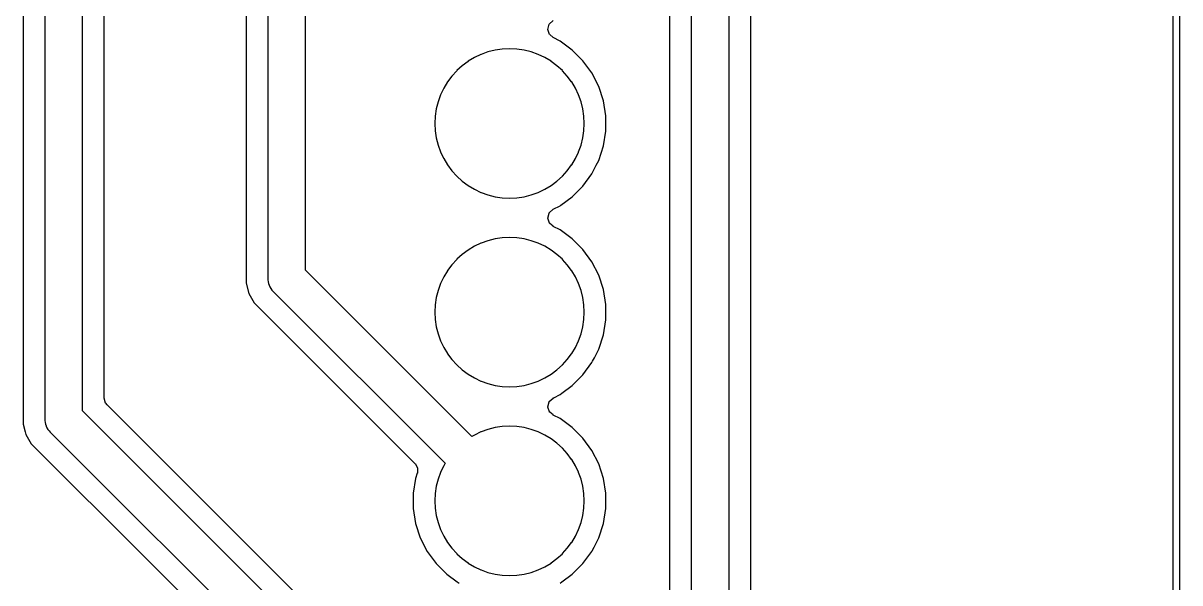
# Model space of a CAD drawing. Header units: metres. Extents: x 92.3 to 181.5, y -134.8 to -50.6.
# Drawn here: x 165.9 to 181.47, y -106.61 to -99.08 of the extents above; entities that cross this region are included whole.
import ezdxf

# ---------------------------------------------------------------- set-up
doc = ezdxf.new("R2010")
doc.units = ezdxf.units.M

msp = doc.modelspace()

# ---------------------------------------------------------------- linework, layer by layer
for points in [[(181.469, -134.674), (181.469, -50.676)], [(181.379, -134.55), (181.379, -50.8)], [(175.405, -113.7), (175.405, -63.65)], [(175.696, -113.772), (175.696, -63.578)], [(174.895, -63.756), (174.895, -113.594)], [(174.604, -63.929), (174.604, -113.421)], [(169.63, -107.22), (166.705, -104.294), (166.705, -72.9)], [(166.195, -73.006), (166.195, -104.4), (166.195, -104.4), (166.195, -104.4), (166.196, -104.425), (166.196, -104.425), (166.196, -104.425), (166.196, -104.425), (166.196, -104.425), (166.2, -104.45), (166.2, -104.45), (166.2, -104.45), (166.2, -104.45), (166.2, -104.45), (166.206, -104.474), (166.206, -104.474), (166.206, -104.474), (166.206, -104.474), (166.206, -104.474), (166.206, -104.474), (166.214, -104.497), (166.214, -104.498), (166.214, -104.498), (166.214, -104.498), (166.214, -104.498), (166.225, -104.52), (166.225, -104.52), (166.225, -104.52), (166.225, -104.52), (166.225, -104.52), (166.238, -104.542), (166.238, -104.542), (166.238, -104.542), (166.238, -104.542), (166.238, -104.542), (166.253, -104.562), (166.253, -104.562), (166.253, -104.562), (166.253, -104.562), (166.253, -104.562), (166.269, -104.58), (166.27, -104.58), (166.27, -104.58), (169.195, -107.506)], [(165.904, -73.179), (165.904, -104.472), (165.933, -104.577), (165.942, -104.611), (166.013, -104.735), (167.582, -106.304), (168.048, -106.77)], [(169.887, -107.065), (167.033, -104.212), (167.033, -104.212), (167.033, -104.212), (167.033, -104.212), (167.033, -104.211), (167.016, -104.191), (167.016, -104.191), (167.016, -104.191), (167.016, -104.19), (167.016, -104.19), (167.016, -104.19), (167.016, -104.19), (167.016, -104.19), (167.016, -104.19), (167.016, -104.19), (167.016, -104.19), (167.016, -104.19), (167.016, -104.19), (167.016, -104.189), (167.015, -104.189), (167.015, -104.189), (167.015, -104.189), (166.996, -104.122), (166.996, -104.122), (166.996, -104.122), (166.996, -104.122), (166.996, -104.122), (166.996, -104.121), (166.996, -104.121), (166.996, -104.121), (166.996, -104.121), (166.996, -104.121), (166.996, -104.121), (166.996, -104.121), (166.996, -104.121), (166.996, -88.578)], [(169.195, -90.056), (169.195, -102.505), (169.195, -102.505), (169.195, -102.505), (169.196, -102.53), (169.196, -102.53), (169.196, -102.53), (169.196, -102.53), (169.196, -102.53), (169.2, -102.555), (169.2, -102.555), (169.2, -102.555), (169.2, -102.555), (169.2, -102.555), (169.206, -102.579), (169.206, -102.579), (169.206, -102.579), (169.206, -102.579), (169.206, -102.579), (169.206, -102.579), (169.214, -102.602), (169.214, -102.603), (169.214, -102.603), (169.214, -102.603), (169.214, -102.603), (169.225, -102.625), (169.225, -102.625), (169.225, -102.625), (169.225, -102.625), (169.225, -102.625), (169.238, -102.647), (169.238, -102.647), (169.238, -102.647), (169.238, -102.647), (169.238, -102.647), (169.253, -102.667), (169.253, -102.667), (169.253, -102.667), (169.253, -102.667), (169.253, -102.667), (169.269, -102.685), (169.27, -102.685), (169.27, -102.685), (171.583, -104.999), (171.564, -105.031), (171.564, -105.031), (171.564, -105.031), (171.564, -105.031), (171.564, -105.031), (171.522, -105.12), (171.522, -105.12), (171.522, -105.12), (171.521, -105.121), (171.521, -105.121), (171.488, -105.213), (171.488, -105.213), (171.488, -105.213), (171.488, -105.213), (171.488, -105.214), (171.464, -105.309), (171.464, -105.309), (171.464, -105.309), (171.464, -105.309), (171.464, -105.309), (171.45, -105.406), (171.45, -105.406), (171.45, -105.406), (171.45, -105.407), (171.45, -105.407), (171.445, -105.505), (171.445, -105.505), (171.445, -105.505), (171.445, -105.505), (171.445, -105.505), (171.45, -105.603), (171.45, -105.603), (171.45, -105.604), (171.45, -105.604), (171.45, -105.604), (171.464, -105.701), (171.464, -105.701), (171.464, -105.701), (171.464, -105.701), (171.464, -105.701), (171.488, -105.796), (171.488, -105.797), (171.488, -105.797), (171.488, -105.797), (171.488, -105.797), (171.521, -105.889), (171.521, -105.889), (171.521, -105.889), (171.522, -105.89), (171.522, -105.89), (171.522, -105.89), (171.564, -105.979), (171.564, -105.979), (171.564, -105.979), (171.564, -105.979), (171.564, -105.979), (171.614, -106.063), (171.614, -106.063), (171.614, -106.063), (171.614, -106.063), (171.615, -106.064), (171.673, -106.142), (171.673, -106.142), (171.673, -106.143), (171.673, -106.143), (171.673, -106.143), (171.739, -106.215), (171.739, -106.216), (171.739, -106.216), (171.739, -106.216), (171.74, -106.216), (171.812, -106.282), (171.812, -106.282), (171.812, -106.282), (171.813, -106.282), (171.813, -106.282), (171.891, -106.34), (171.892, -106.341), (171.892, -106.341), (171.892, -106.341), (171.892, -106.341), (171.976, -106.391), (171.976, -106.391), (171.976, -106.391), (171.976, -106.391), (171.976, -106.391), (172.065, -106.433), (172.065, -106.433), (172.065, -106.433), (172.066, -106.434), (172.066, -106.434), (172.158, -106.467), (172.158, -106.467), (172.158, -106.467), (172.158, -106.467), (172.158, -106.467), (172.158, -106.467), (172.159, -106.467), (172.254, -106.491), (172.254, -106.491), (172.254, -106.491), (172.254, -106.491), (172.254, -106.491), (172.351, -106.505), (172.351, -106.505), (172.351, -106.505), (172.352, -106.505), (172.352, -106.505), (172.45, -106.51), (172.45, -106.51), (172.45, -106.51), (172.45, -106.51), (172.45, -106.51), (172.548, -106.505), (172.548, -106.505), (172.549, -106.505), (172.549, -106.505), (172.549, -106.505), (172.646, -106.491), (172.646, -106.491), (172.646, -106.491), (172.646, -106.491), (172.646, -106.491), (172.741, -106.467), (172.742, -106.467), (172.742, -106.467), (172.742, -106.467), (172.742, -106.467), (172.834, -106.434), (172.834, -106.434), (172.834, -106.434), (172.835, -106.433), (172.835, -106.433), (172.835, -106.433), (172.924, -106.391), (172.924, -106.391), (172.924, -106.391), (172.924, -106.391), (172.924, -106.391), (173.008, -106.341), (173.008, -106.341), (173.008, -106.341), (173.008, -106.341), (173.009, -106.34), (173.087, -106.282), (173.087, -106.282), (173.088, -106.282), (173.088, -106.282), (173.088, -106.282), (173.16, -106.216), (173.161, -106.216), (173.161, -106.216), (173.161, -106.216), (173.161, -106.215), (173.227, -106.143), (173.227, -106.143), (173.227, -106.143), (173.227, -106.142), (173.227, -106.142), (173.285, -106.064), (173.286, -106.063), (173.286, -106.063), (173.286, -106.063), (173.286, -106.063), (173.336, -105.979), (173.336, -105.979), (173.336, -105.979), (173.336, -105.979), (173.336, -105.979), (173.378, -105.89), (173.378, -105.89), (173.378, -105.89), (173.379, -105.889), (173.379, -105.889), (173.412, -105.797), (173.412, -105.797), (173.412, -105.797), (173.412, -105.797), (173.412, -105.797), (173.412, -105.797), (173.412, -105.796), (173.436, -105.701), (173.436, -105.701), (173.436, -105.701), (173.436, -105.701), (173.436, -105.701), (173.45, -105.604), (173.45, -105.604), (173.45, -105.604), (173.45, -105.603), (173.45, -105.603), (173.455, -105.505), (173.455, -105.505), (173.455, -105.505), (173.455, -105.505), (173.455, -105.505), (173.45, -105.407), (173.45, -105.407), (173.45, -105.406), (173.45, -105.406), (173.45, -105.406), (173.436, -105.309), (173.436, -105.309), (173.436, -105.309), (173.436, -105.309), (173.436, -105.309), (173.412, -105.214), (173.412, -105.213), (173.412, -105.213), (173.412, -105.213), (173.412, -105.213), (173.379, -105.121), (173.379, -105.121), (173.378, -105.12), (173.378, -105.12), (173.378, -105.12), (173.336, -105.031), (173.336, -105.031), (173.336, -105.031), (173.336, -105.031), (173.336, -105.031), (173.286, -104.947), (173.286, -104.947), (173.286, -104.947), (173.286, -104.947), (173.285, -104.946), (173.227, -104.868), (173.227, -104.868), (173.227, -104.867), (173.227, -104.867), (173.227, -104.867), (173.161, -104.795), (173.161, -104.794), (173.161, -104.794), (173.161, -104.794), (173.16, -104.794), (173.088, -104.728), (173.088, -104.728), (173.088, -104.728), (173.087, -104.728), (173.087, -104.728), (173.009, -104.67), (173.008, -104.669), (173.008, -104.669), (173.008, -104.669), (173.008, -104.669), (172.924, -104.619), (172.924, -104.619), (172.924, -104.619), (172.924, -104.619), (172.924, -104.619), (172.835, -104.577), (172.835, -104.577), (172.835, -104.577), (172.834, -104.576), (172.834, -104.576), (172.742, -104.543), (172.742, -104.543), (172.742, -104.543), (172.742, -104.543), (172.741, -104.543), (172.646, -104.519), (172.646, -104.519), (172.646, -104.519), (172.646, -104.519), (172.646, -104.519), (172.549, -104.505), (172.549, -104.505), (172.549, -104.505), (172.548, -104.505), (172.548, -104.505), (172.45, -104.5), (172.45, -104.5), (172.45, -104.5), (172.45, -104.5), (172.45, -104.5), (172.352, -104.505), (172.352, -104.505), (172.351, -104.505), (172.351, -104.505), (172.351, -104.505), (172.254, -104.519), (172.254, -104.519), (172.254, -104.519), (172.254, -104.519), (172.254, -104.519), (172.159, -104.543), (172.158, -104.543), (172.158, -104.543), (172.158, -104.543), (172.158, -104.543), (172.066, -104.576), (172.066, -104.576), (172.065, -104.577), (172.065, -104.577), (172.065, -104.577), (171.976, -104.619), (171.976, -104.619), (171.976, -104.619), (171.976, -104.619), (171.976, -104.619), (171.944, -104.638), (169.705, -102.399), (169.705, -89.95)], [(168.904, -90.229), (168.904, -102.577), (168.942, -102.716), (169.013, -102.84), (171.177, -105.003), (171.177, -105.003), (171.177, -105.003), (171.177, -105.004), (171.177, -105.004), (171.177, -105.004), (171.177, -105.004), (171.177, -105.004), (171.177, -105.004), (171.177, -105.004), (171.178, -105.004), (171.178, -105.004), (171.21, -105.06), (171.21, -105.061), (171.21, -105.061), (171.21, -105.061), (171.21, -105.061), (171.21, -105.061), (171.21, -105.061), (171.21, -105.061), (171.21, -105.061), (171.21, -105.061), (171.21, -105.062), (171.21, -105.062), (171.21, -105.062), (171.21, -105.062), (171.21, -105.062), (171.21, -105.062), (171.21, -105.062), (171.21, -105.062), (171.21, -105.063), (171.21, -105.063), (171.21, -105.063), (171.21, -105.063), (171.21, -105.063), (171.209, -105.133), (171.209, -105.133), (171.209, -105.133), (171.208, -105.133), (171.208, -105.133), (171.208, -105.134), (171.208, -105.134), (171.208, -105.134), (171.208, -105.134), (171.208, -105.134), (171.208, -105.134), (171.208, -105.134), (171.208, -105.134), (171.186, -105.202), (171.154, -105.403), (171.154, -105.607), (171.186, -105.808), (171.249, -106.002), (171.342, -106.184), (171.409, -106.277), (171.462, -106.349), (171.606, -106.493), (171.747, -106.596), (171.771, -106.613)], [(173.129, -106.613), (173.153, -106.596), (173.294, -106.493), (173.438, -106.349), (173.558, -106.184), (173.563, -106.175), (173.587, -106.127), (173.651, -106.002), (173.714, -105.808), (173.746, -105.607), (173.746, -105.403), (173.714, -105.202), (173.651, -105.008), (173.558, -104.826), (173.438, -104.661), (173.294, -104.517), (173.129, -104.397), (173.037, -104.35), (173.037, -104.35), (173.036, -104.35), (173.036, -104.35), (173.036, -104.35), (173.036, -104.35), (173.036, -104.35), (173.036, -104.349), (173.036, -104.349), (173.036, -104.349), (173.036, -104.349), (172.991, -104.31), (172.991, -104.31), (172.99, -104.31), (172.99, -104.31), (172.99, -104.31), (172.99, -104.31), (172.99, -104.31), (172.99, -104.31), (172.99, -104.31), (172.99, -104.309), (172.99, -104.309), (172.99, -104.309), (172.99, -104.309), (172.99, -104.309), (172.99, -104.309), (172.989, -104.309), (172.989, -104.309), (172.989, -104.309), (172.989, -104.309), (172.989, -104.308), (172.989, -104.308), (172.989, -104.308), (172.989, -104.308), (172.967, -104.242), (172.967, -104.242), (172.967, -104.242), (172.966, -104.242), (172.966, -104.241), (172.966, -104.241), (172.966, -104.241), (172.966, -104.241), (172.966, -104.241), (172.966, -104.241), (172.966, -104.241), (172.966, -104.241), (172.966, -104.24), (172.966, -104.24), (172.966, -104.24), (172.966, -104.24), (172.966, -104.24), (172.966, -104.24), (172.966, -104.24), (172.966, -104.24), (172.966, -104.239), (172.966, -104.239), (172.966, -104.239), (172.966, -104.239), (172.983, -104.171), (172.983, -104.171), (172.983, -104.171), (172.983, -104.171), (172.983, -104.171), (172.983, -104.171), (172.984, -104.171), (172.984, -104.17), (172.984, -104.17), (172.984, -104.17), (172.984, -104.17), (172.984, -104.17), (172.984, -104.17), (172.984, -104.17), (172.984, -104.17), (172.984, -104.17), (172.984, -104.17), (172.984, -104.169), (172.984, -104.169), (172.984, -104.169), (172.984, -104.169), (172.985, -104.169), (172.985, -104.169), (172.985, -104.169), (173.035, -104.121), (173.036, -104.121), (173.036, -104.121), (173.036, -104.121), (173.036, -104.121), (173.036, -104.12), (173.036, -104.12), (173.036, -104.12), (173.036, -104.12), (173.036, -104.12), (173.036, -104.12), (173.037, -104.12), (173.037, -104.12), (173.044, -104.116), (173.129, -104.073), (173.152, -104.056), (173.294, -103.953), (173.438, -103.809), (173.558, -103.644), (173.568, -103.624), (173.592, -103.578), (173.651, -103.462), (173.714, -103.268), (173.746, -103.067), (173.746, -102.863), (173.714, -102.662), (173.651, -102.468), (173.558, -102.286), (173.438, -102.121), (173.294, -101.977), (173.129, -101.857), (173.037, -101.81), (173.037, -101.81), (173.036, -101.81), (173.036, -101.81), (173.036, -101.81), (173.036, -101.81), (173.036, -101.81), (173.036, -101.809), (173.036, -101.809), (173.036, -101.809), (173.036, -101.809), (172.991, -101.77), (172.991, -101.77), (172.99, -101.77), (172.99, -101.77), (172.99, -101.77), (172.99, -101.77), (172.99, -101.77), (172.99, -101.77), (172.99, -101.77), (172.99, -101.769), (172.99, -101.769), (172.99, -101.769), (172.99, -101.769), (172.99, -101.769), (172.99, -101.769), (172.989, -101.769), (172.989, -101.769), (172.989, -101.769), (172.989, -101.769), (172.989, -101.768), (172.989, -101.768), (172.989, -101.768), (172.989, -101.768), (172.967, -101.702), (172.967, -101.702), (172.967, -101.702), (172.966, -101.702), (172.966, -101.701), (172.966, -101.701), (172.966, -101.701), (172.966, -101.701), (172.966, -101.701), (172.966, -101.701), (172.966, -101.701), (172.966, -101.701), (172.966, -101.7), (172.966, -101.7), (172.966, -101.7), (172.966, -101.7), (172.966, -101.7), (172.966, -101.7), (172.966, -101.7), (172.966, -101.7), (172.966, -101.699), (172.966, -101.699), (172.966, -101.699), (172.966, -101.699), (172.983, -101.631), (172.983, -101.631), (172.983, -101.631), (172.983, -101.631), (172.983, -101.631), (172.983, -101.631), (172.984, -101.631), (172.984, -101.63), (172.984, -101.63), (172.984, -101.63), (172.984, -101.63), (172.984, -101.63), (172.984, -101.63), (172.984, -101.63), (172.984, -101.63), (172.984, -101.63), (172.984, -101.63), (172.984, -101.629), (172.984, -101.629), (172.984, -101.629), (172.984, -101.629), (172.985, -101.629), (172.985, -101.629), (172.985, -101.629), (173.035, -101.581), (173.036, -101.581), (173.036, -101.581), (173.036, -101.581), (173.036, -101.581), (173.036, -101.58), (173.036, -101.58), (173.036, -101.58), (173.036, -101.58), (173.036, -101.58), (173.036, -101.58), (173.037, -101.58), (173.037, -101.58), (173.038, -101.579), (173.129, -101.533), (173.139, -101.526), (173.294, -101.413), (173.438, -101.269), (173.558, -101.104), (173.568, -101.084), (173.616, -100.989), (173.651, -100.922), (173.714, -100.728), (173.746, -100.527), (173.746, -100.323), (173.714, -100.122), (173.651, -99.928), (173.558, -99.746), (173.438, -99.581), (173.294, -99.437), (173.129, -99.317), (173.037, -99.27), (173.037, -99.27), (173.036, -99.27), (173.036, -99.27), (173.036, -99.27), (173.036, -99.27), (173.036, -99.27), (173.036, -99.269), (173.036, -99.269), (173.036, -99.269), (173.036, -99.269), (172.991, -99.23), (172.991, -99.23), (172.99, -99.23), (172.99, -99.23), (172.99, -99.23), (172.99, -99.23), (172.99, -99.23), (172.99, -99.23), (172.99, -99.23), (172.99, -99.229), (172.99, -99.229), (172.99, -99.229), (172.99, -99.229), (172.99, -99.229), (172.99, -99.229), (172.989, -99.229), (172.989, -99.229), (172.989, -99.229), (172.989, -99.229), (172.989, -99.228), (172.989, -99.228), (172.989, -99.228), (172.989, -99.228), (172.967, -99.162), (172.967, -99.162), (172.967, -99.162), (172.966, -99.162), (172.966, -99.161), (172.966, -99.161), (172.966, -99.161), (172.966, -99.161), (172.966, -99.161), (172.966, -99.161), (172.966, -99.161), (172.966, -99.161), (172.966, -99.16), (172.966, -99.16), (172.966, -99.16), (172.966, -99.16), (172.966, -99.16), (172.966, -99.16), (172.966, -99.16), (172.966, -99.16), (172.966, -99.159), (172.966, -99.159), (172.966, -99.159), (172.966, -99.159), (172.983, -99.091), (172.983, -99.091), (172.983, -99.091), (172.983, -99.091), (172.983, -99.091), (172.983, -99.091), (172.984, -99.091), (172.984, -99.09), (172.984, -99.09), (172.984, -99.09), (172.984, -99.09), (172.984, -99.09), (172.984, -99.09), (172.984, -99.09), (172.984, -99.09), (172.984, -99.09), (172.984, -99.09), (172.984, -99.089), (172.984, -99.089), (172.984, -99.089), (172.984, -99.089), (172.985, -99.089), (172.985, -99.089), (172.985, -99.089), (173.035, -99.041)], [(171.521, -100.809), (171.521, -100.809), (171.522, -100.81), (171.522, -100.81), (171.522, -100.81), (171.564, -100.899), (171.564, -100.899), (171.564, -100.899), (171.564, -100.899), (171.564, -100.899), (171.614, -100.983), (171.614, -100.983), (171.614, -100.983), (171.614, -100.983), (171.615, -100.984), (171.673, -101.062), (171.673, -101.062), (171.673, -101.063), (171.673, -101.063), (171.673, -101.063), (171.739, -101.135), (171.739, -101.136), (171.739, -101.136), (171.739, -101.136), (171.74, -101.136), (171.812, -101.202), (171.812, -101.202), (171.812, -101.202), (171.813, -101.202), (171.813, -101.202), (171.891, -101.26), (171.892, -101.261), (171.892, -101.261), (171.892, -101.261), (171.892, -101.261), (171.976, -101.311), (171.976, -101.311), (171.976, -101.311), (171.976, -101.311), (171.976, -101.311), (172.065, -101.353), (172.065, -101.353), (172.065, -101.353), (172.066, -101.354), (172.066, -101.354), (172.158, -101.387), (172.158, -101.387), (172.158, -101.387), (172.158, -101.387), (172.158, -101.387), (172.158, -101.387), (172.159, -101.387), (172.254, -101.411), (172.254, -101.411), (172.254, -101.411), (172.254, -101.411), (172.254, -101.411), (172.351, -101.425), (172.351, -101.425), (172.351, -101.425), (172.352, -101.425), (172.352, -101.425), (172.45, -101.43), (172.45, -101.43), (172.45, -101.43), (172.45, -101.43), (172.45, -101.43), (172.548, -101.425), (172.548, -101.425), (172.549, -101.425), (172.549, -101.425), (172.549, -101.425), (172.646, -101.411), (172.646, -101.411), (172.646, -101.411), (172.646, -101.411), (172.646, -101.411), (172.741, -101.387), (172.742, -101.387), (172.742, -101.387), (172.742, -101.387), (172.742, -101.387), (172.834, -101.354), (172.834, -101.354), (172.834, -101.354), (172.835, -101.353), (172.835, -101.353), (172.835, -101.353), (172.924, -101.311), (172.924, -101.311), (172.924, -101.311), (172.924, -101.311), (172.924, -101.311), (173.008, -101.261), (173.008, -101.261), (173.008, -101.261), (173.008, -101.261), (173.009, -101.26), (173.087, -101.202), (173.087, -101.202), (173.088, -101.202), (173.088, -101.202), (173.088, -101.202), (173.16, -101.136), (173.161, -101.136), (173.161, -101.136), (173.161, -101.136), (173.161, -101.135), (173.227, -101.063), (173.227, -101.063), (173.227, -101.063), (173.227, -101.062), (173.227, -101.062), (173.285, -100.984), (173.286, -100.983), (173.286, -100.983), (173.286, -100.983), (173.286, -100.983), (173.336, -100.899), (173.336, -100.899), (173.336, -100.899), (173.336, -100.899), (173.336, -100.899), (173.378, -100.81), (173.378, -100.81), (173.378, -100.81), (173.379, -100.809), (173.379, -100.809), (173.412, -100.717), (173.412, -100.717), (173.412, -100.717), (173.412, -100.717), (173.412, -100.717), (173.412, -100.717), (173.412, -100.716), (173.436, -100.621), (173.436, -100.621), (173.436, -100.621), (173.436, -100.621), (173.436, -100.621), (173.45, -100.524), (173.45, -100.524), (173.45, -100.524), (173.45, -100.523), (173.45, -100.523), (173.455, -100.425), (173.455, -100.425), (173.455, -100.425), (173.455, -100.425), (173.455, -100.425), (173.45, -100.327), (173.45, -100.327), (173.45, -100.326), (173.45, -100.326), (173.45, -100.326), (173.436, -100.229), (173.436, -100.229), (173.436, -100.229), (173.436, -100.229), (173.436, -100.229), (173.412, -100.134), (173.412, -100.133), (173.412, -100.133), (173.412, -100.133), (173.412, -100.133), (173.379, -100.041), (173.379, -100.041), (173.378, -100.04), (173.378, -100.04), (173.378, -100.04), (173.336, -99.951), (173.336, -99.951), (173.336, -99.951), (173.336, -99.951), (173.336, -99.951), (173.286, -99.867), (173.286, -99.867), (173.286, -99.867), (173.286, -99.867), (173.285, -99.866), (173.227, -99.788), (173.227, -99.788), (173.227, -99.787), (173.227, -99.787), (173.227, -99.787), (173.161, -99.715), (173.161, -99.714), (173.161, -99.714), (173.161, -99.714), (173.16, -99.714), (173.088, -99.648), (173.088, -99.648), (173.088, -99.648), (173.087, -99.648), (173.087, -99.648), (173.009, -99.59), (173.008, -99.589), (173.008, -99.589), (173.008, -99.589), (173.008, -99.589), (172.924, -99.539), (172.924, -99.539), (172.924, -99.539), (172.924, -99.539), (172.924, -99.539), (172.835, -99.497), (172.835, -99.497), (172.835, -99.497), (172.834, -99.496), (172.834, -99.496), (172.742, -99.463), (172.742, -99.463), (172.742, -99.463), (172.742, -99.463), (172.741, -99.463), (172.646, -99.439), (172.646, -99.439), (172.646, -99.439), (172.646, -99.439), (172.646, -99.439), (172.549, -99.425), (172.549, -99.425), (172.549, -99.425), (172.548, -99.425), (172.548, -99.425), (172.45, -99.42), (172.45, -99.42), (172.45, -99.42), (172.45, -99.42), (172.45, -99.42), (172.352, -99.425), (172.352, -99.425), (172.351, -99.425), (172.351, -99.425), (172.351, -99.425), (172.254, -99.439), (172.254, -99.439), (172.254, -99.439), (172.254, -99.439), (172.254, -99.439), (172.159, -99.463), (172.158, -99.463), (172.158, -99.463), (172.158, -99.463), (172.158, -99.463), (172.066, -99.496), (172.066, -99.496), (172.065, -99.497), (172.065, -99.497), (172.065, -99.497), (171.976, -99.539), (171.976, -99.539), (171.976, -99.539), (171.976, -99.539), (171.976, -99.539), (171.892, -99.589), (171.892, -99.589), (171.892, -99.589), (171.892, -99.589), (171.891, -99.59), (171.813, -99.648), (171.813, -99.648), (171.812, -99.648), (171.812, -99.648), (171.812, -99.648), (171.74, -99.714), (171.739, -99.714), (171.739, -99.714), (171.739, -99.714), (171.739, -99.715), (171.673, -99.787), (171.673, -99.787), (171.673, -99.787), (171.673, -99.788), (171.673, -99.788), (171.615, -99.866), (171.614, -99.867), (171.614, -99.867), (171.614, -99.867), (171.614, -99.867), (171.564, -99.951), (171.564, -99.951), (171.564, -99.951), (171.564, -99.951), (171.564, -99.951), (171.522, -100.04), (171.522, -100.04), (171.522, -100.04), (171.521, -100.041), (171.521, -100.041), (171.488, -100.133), (171.488, -100.133), (171.488, -100.133), (171.488, -100.133), (171.488, -100.134), (171.464, -100.229), (171.464, -100.229), (171.464, -100.229), (171.464, -100.229), (171.464, -100.229), (171.45, -100.326), (171.45, -100.326), (171.45, -100.326), (171.45, -100.327), (171.45, -100.327), (171.445, -100.425), (171.445, -100.425), (171.445, -100.425), (171.445, -100.425), (171.445, -100.425), (171.45, -100.523), (171.45, -100.523), (171.45, -100.524), (171.45, -100.524), (171.45, -100.524), (171.464, -100.621), (171.464, -100.621), (171.464, -100.621), (171.464, -100.621), (171.464, -100.621), (171.488, -100.716), (171.488, -100.717), (171.488, -100.717), (171.488, -100.717), (171.488, -100.717), (171.521, -100.809), (171.521, -100.809)], [(171.521, -103.349), (171.521, -103.349), (171.522, -103.35), (171.522, -103.35), (171.522, -103.35), (171.564, -103.439), (171.564, -103.439), (171.564, -103.439), (171.564, -103.439), (171.564, -103.439), (171.614, -103.523), (171.614, -103.523), (171.614, -103.523), (171.614, -103.523), (171.615, -103.524), (171.673, -103.602), (171.673, -103.602), (171.673, -103.603), (171.673, -103.603), (171.673, -103.603), (171.739, -103.675), (171.739, -103.676), (171.739, -103.676), (171.739, -103.676), (171.74, -103.676), (171.812, -103.742), (171.812, -103.742), (171.812, -103.742), (171.813, -103.742), (171.813, -103.742), (171.891, -103.8), (171.892, -103.801), (171.892, -103.801), (171.892, -103.801), (171.892, -103.801), (171.976, -103.851), (171.976, -103.851), (171.976, -103.851), (171.976, -103.851), (171.976, -103.851), (172.065, -103.893), (172.065, -103.893), (172.065, -103.893), (172.066, -103.894), (172.066, -103.894), (172.158, -103.927), (172.158, -103.927), (172.158, -103.927), (172.158, -103.927), (172.158, -103.927), (172.158, -103.927), (172.159, -103.927), (172.254, -103.951), (172.254, -103.951), (172.254, -103.951), (172.254, -103.951), (172.254, -103.951), (172.351, -103.965), (172.351, -103.965), (172.351, -103.965), (172.352, -103.965), (172.352, -103.965), (172.45, -103.97), (172.45, -103.97), (172.45, -103.97), (172.45, -103.97), (172.45, -103.97), (172.548, -103.965), (172.548, -103.965), (172.549, -103.965), (172.549, -103.965), (172.549, -103.965), (172.646, -103.951), (172.646, -103.951), (172.646, -103.951), (172.646, -103.951), (172.646, -103.951), (172.741, -103.927), (172.742, -103.927), (172.742, -103.927), (172.742, -103.927), (172.742, -103.927), (172.834, -103.894), (172.834, -103.894), (172.834, -103.894), (172.835, -103.893), (172.835, -103.893), (172.835, -103.893), (172.924, -103.851), (172.924, -103.851), (172.924, -103.851), (172.924, -103.851), (172.924, -103.851), (173.008, -103.801), (173.008, -103.801), (173.008, -103.801), (173.008, -103.801), (173.009, -103.8), (173.087, -103.742), (173.087, -103.742), (173.088, -103.742), (173.088, -103.742), (173.088, -103.742), (173.16, -103.676), (173.161, -103.676), (173.161, -103.676), (173.161, -103.676), (173.161, -103.675), (173.227, -103.603), (173.227, -103.603), (173.227, -103.603), (173.227, -103.602), (173.227, -103.602), (173.285, -103.524), (173.286, -103.523), (173.286, -103.523), (173.286, -103.523), (173.286, -103.523), (173.336, -103.439), (173.336, -103.439), (173.336, -103.439), (173.336, -103.439), (173.336, -103.439), (173.378, -103.35), (173.378, -103.35), (173.378, -103.35), (173.379, -103.349), (173.379, -103.349), (173.412, -103.257), (173.412, -103.257), (173.412, -103.257), (173.412, -103.257), (173.412, -103.257), (173.412, -103.257), (173.412, -103.256), (173.436, -103.161), (173.436, -103.161), (173.436, -103.161), (173.436, -103.161), (173.436, -103.161), (173.45, -103.064), (173.45, -103.064), (173.45, -103.064), (173.45, -103.063), (173.45, -103.063), (173.455, -102.965), (173.455, -102.965), (173.455, -102.965), (173.455, -102.965), (173.455, -102.965), (173.45, -102.867), (173.45, -102.867), (173.45, -102.866), (173.45, -102.866), (173.45, -102.866), (173.436, -102.769), (173.436, -102.769), (173.436, -102.769), (173.436, -102.769), (173.436, -102.769), (173.412, -102.674), (173.412, -102.673), (173.412, -102.673), (173.412, -102.673), (173.412, -102.673), (173.379, -102.581), (173.379, -102.581), (173.378, -102.58), (173.378, -102.58), (173.378, -102.58), (173.336, -102.491), (173.336, -102.491), (173.336, -102.491), (173.336, -102.491), (173.336, -102.491), (173.286, -102.407), (173.286, -102.407), (173.286, -102.407), (173.286, -102.407), (173.285, -102.406), (173.227, -102.328), (173.227, -102.328), (173.227, -102.327), (173.227, -102.327), (173.227, -102.327), (173.161, -102.255), (173.161, -102.254), (173.161, -102.254), (173.161, -102.254), (173.16, -102.254), (173.088, -102.188), (173.088, -102.188), (173.088, -102.188), (173.087, -102.188), (173.087, -102.188), (173.009, -102.13), (173.008, -102.129), (173.008, -102.129), (173.008, -102.129), (173.008, -102.129), (172.924, -102.079), (172.924, -102.079), (172.924, -102.079), (172.924, -102.079), (172.924, -102.079), (172.835, -102.037), (172.835, -102.037), (172.835, -102.037), (172.834, -102.036), (172.834, -102.036), (172.742, -102.003), (172.742, -102.003), (172.742, -102.003), (172.742, -102.003), (172.741, -102.003), (172.646, -101.979), (172.646, -101.979), (172.646, -101.979), (172.646, -101.979), (172.646, -101.979), (172.549, -101.965), (172.549, -101.965), (172.549, -101.965), (172.548, -101.965), (172.548, -101.965), (172.45, -101.96), (172.45, -101.96), (172.45, -101.96), (172.45, -101.96), (172.45, -101.96), (172.352, -101.965), (172.352, -101.965), (172.351, -101.965), (172.351, -101.965), (172.351, -101.965), (172.254, -101.979), (172.254, -101.979), (172.254, -101.979), (172.254, -101.979), (172.254, -101.979), (172.159, -102.003), (172.158, -102.003), (172.158, -102.003), (172.158, -102.003), (172.158, -102.003), (172.066, -102.036), (172.066, -102.036), (172.065, -102.037), (172.065, -102.037), (172.065, -102.037), (171.976, -102.079), (171.976, -102.079), (171.976, -102.079), (171.976, -102.079), (171.976, -102.079), (171.892, -102.129), (171.892, -102.129), (171.892, -102.129), (171.892, -102.129), (171.891, -102.13), (171.813, -102.188), (171.813, -102.188), (171.812, -102.188), (171.812, -102.188), (171.812, -102.188), (171.74, -102.254), (171.739, -102.254), (171.739, -102.254), (171.739, -102.254), (171.739, -102.255), (171.673, -102.327), (171.673, -102.327), (171.673, -102.327), (171.673, -102.328), (171.673, -102.328), (171.615, -102.406), (171.614, -102.407), (171.614, -102.407), (171.614, -102.407), (171.614, -102.407), (171.564, -102.491), (171.564, -102.491), (171.564, -102.491), (171.564, -102.491), (171.564, -102.491), (171.522, -102.58), (171.522, -102.58), (171.522, -102.58), (171.521, -102.581), (171.521, -102.581), (171.488, -102.673), (171.488, -102.673), (171.488, -102.673), (171.488, -102.673), (171.488, -102.674), (171.464, -102.769), (171.464, -102.769), (171.464, -102.769), (171.464, -102.769), (171.464, -102.769), (171.45, -102.866), (171.45, -102.866), (171.45, -102.866), (171.45, -102.867), (171.45, -102.867), (171.445, -102.965), (171.445, -102.965), (171.445, -102.965), (171.445, -102.965), (171.445, -102.965), (171.45, -103.063), (171.45, -103.063), (171.45, -103.064), (171.45, -103.064), (171.45, -103.064), (171.464, -103.161), (171.464, -103.161), (171.464, -103.161), (171.464, -103.161), (171.464, -103.161), (171.488, -103.256), (171.488, -103.257), (171.488, -103.257), (171.488, -103.257), (171.488, -103.257), (171.521, -103.349), (171.521, -103.349)]]:
    msp.add_lwpolyline(points)

doc.saveas('drawing.dxf')
